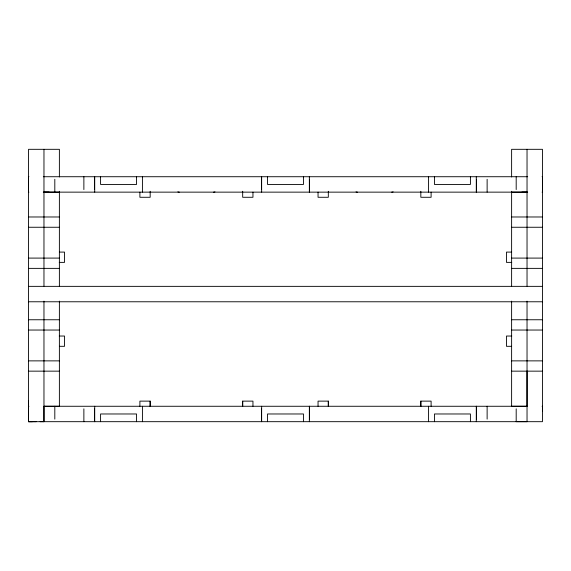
<?xml version="1.0" encoding="UTF-8"?>
<svg xmlns="http://www.w3.org/2000/svg" width="571" height="571" viewBox="0 0 571 571"><rect width="100%" height="100%" fill="white"/><g stroke="black" fill="none" stroke-linecap="round" stroke-linejoin="round"><path stroke-width="0.86" d="M32.404 421.683L28.55 421.683L28.55 401.127M40.113 421.683L43.967 421.683L43.967 301.153M150.173 401.127L150.173 406.267L150.173 401.127L139.895 401.127L139.895 406.267M242.675 401.127L242.675 406.267L242.675 401.127L252.953 401.127L252.953 406.267M328.325 401.127L328.325 406.267L328.325 401.127L318.047 401.127L318.047 406.267M420.827 401.127L420.827 406.267L420.827 401.127L431.105 401.127L431.105 406.267M511.616 301.131L511.616 406.267L527.033 406.267L527.033 371.15M542.45 411.405L542.45 406.267L542.079 406.267M28.921 176.725L28.55 176.725L28.55 192.141L28.921 192.141M43.317 176.725L527.683 176.725M542.079 176.725L542.45 176.725L542.45 192.141L542.079 192.141M49.106 192.141L43.967 192.141L59.384 192.141M521.894 192.141L527.033 192.141L511.616 192.141M43.317 192.141L527.683 192.141M28.55 216.98L59.384 216.98M511.616 216.98L542.45 216.98M28.55 227.258L59.384 227.258M511.616 227.258L542.45 227.258M59.384 252.096L64.523 252.096L64.523 262.375L59.256 262.375M511.616 252.096L506.477 252.096L506.477 262.375L511.744 262.375M28.55 258.092L59.384 258.092M511.616 258.092L542.45 258.092M28.55 268.37L59.384 268.37M511.616 268.37L542.45 268.37M28.55 286.356L542.45 286.356M28.55 301.774L542.45 301.774M28.55 319.76L59.384 319.76M511.616 319.76L542.45 319.76M28.55 330.038L59.384 330.038M511.616 330.038L542.45 330.038M59.256 336.034L64.523 336.034L64.523 346.311L59.384 346.311M511.744 336.034L506.477 336.034L506.477 346.311L511.616 346.311M28.55 360.872L59.384 360.872M511.616 360.872L542.45 360.872M28.55 371.15L59.384 371.15M511.616 371.15L542.45 371.15M28.55 406.331L28.921 406.267M43.967 421.683L43.967 406.267L527.033 406.267M43.967 406.267L59.384 406.267L59.384 301.131M59.384 176.974L59.384 149.316L28.55 149.316L28.55 421.683L542.45 421.683L542.45 149.316L511.616 149.316L511.616 176.974M28.55 421.683L36.258 421.683M527.033 149.316L527.033 286.092M527.033 301.153L527.033 421.683L516.191 421.683L516.191 408.836M516.191 176.725L516.191 189.572M511.616 191.285L511.616 286.356M487.127 179.294L487.127 192.141M487.127 406.267L487.127 419.114M476.5 179.294L476.5 192.141M476.5 406.267L476.5 419.114M476.285 176.725L476.285 192.141M476.285 406.267L476.285 421.683M470.418 176.725L470.418 184.433L434.445 184.433L434.445 176.725M470.418 421.683L470.418 413.975L434.445 413.975L434.445 421.683M431.105 192.141L431.105 197.28L420.827 197.28L420.827 191.285M428.578 176.725L428.578 192.141M428.578 406.267L428.578 421.683M328.325 191.285L328.325 197.28L318.047 197.28L318.047 192.141M309.568 179.294L309.568 192.141M309.568 406.267L309.568 419.114M309.354 176.725L309.354 192.141M309.354 406.267L309.354 421.683M303.486 176.725L303.486 184.433L267.514 184.433L267.514 176.725M303.486 421.683L303.486 413.975L267.514 413.975L267.514 421.683M261.646 176.725L261.646 192.141M261.646 406.267L261.646 421.683M261.432 176.725L261.432 189.572M261.432 408.836L261.432 421.683M252.953 192.141L252.953 197.28L242.675 197.28L242.675 191.285M150.173 191.285L150.173 197.28L139.895 197.28L139.895 192.141M142.422 176.725L142.422 192.141M142.422 406.267L142.422 421.683M136.555 176.725L136.555 184.433L100.582 184.433L100.582 176.725M136.555 421.683L136.555 413.975L100.582 413.975L100.582 421.683M94.715 176.725L94.715 192.141M94.715 406.267L94.715 421.683M94.501 176.725L94.501 189.572M94.501 408.836L94.501 421.683M83.873 176.725L83.873 189.572M83.873 408.836L83.873 421.683M59.384 191.285L59.384 286.356M54.809 179.294L54.809 192.141M54.809 406.267L54.809 419.114M43.967 149.316L43.967 286.092M179.294 192.141A3.854 3.854 0 0 1 177.874 191.87M214.974 191.87A3.854 3.854 0 0 1 213.554 192.141M393.126 191.87A3.854 3.854 0 0 1 391.706 192.141M357.446 192.141A3.854 3.854 0 0 1 356.026 191.87"/></g></svg>
